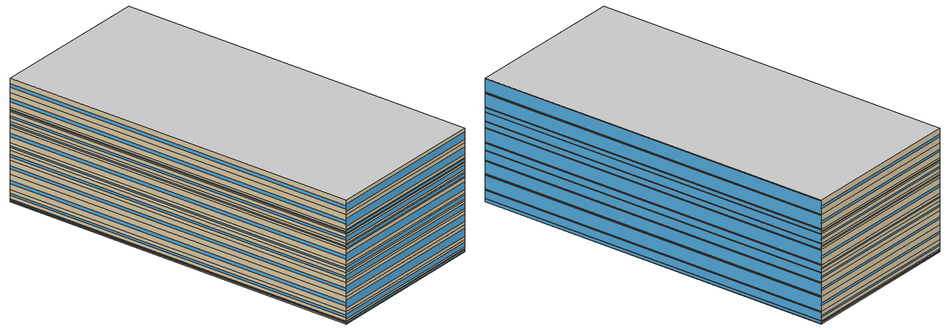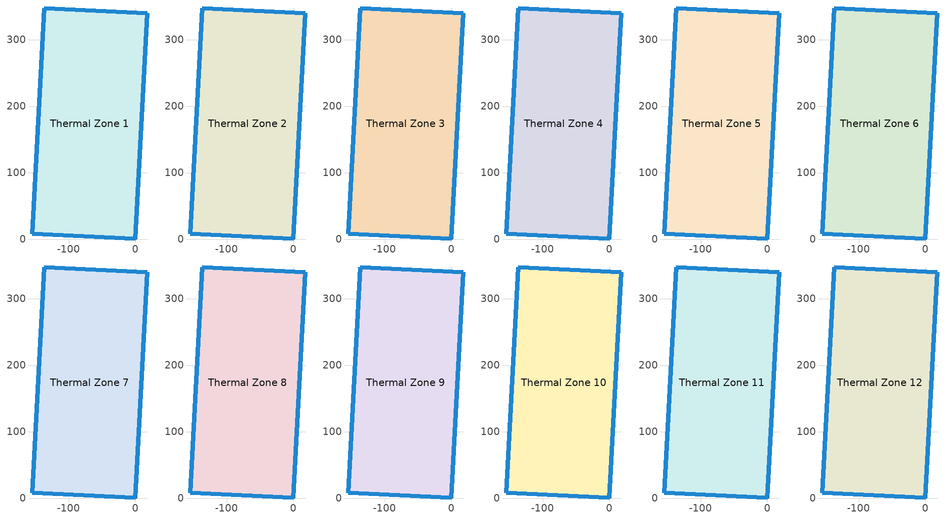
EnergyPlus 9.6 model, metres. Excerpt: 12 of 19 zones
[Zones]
Thermal Zone 1
 floor ground (ExtSlabCarpet): 0,0 -155.12,8.13 -137.31,347.99 17.81,339.86 z0
 wall outside (Ext Wall): -137.31,347.99 -155.12,8.13 0,0 17.81,339.86 -137.31,347.99 z0:2.68
 window (Ext Window): -137.31,347.98 -155.12,8.14 z1.03:1.65; 0,0.01 17.81,339.85 z0.16:2.52; -155.11,8.13 -0.01,0 z0.67:2.01; 17.8,339.86 -137.3,347.99 z1.13:1.55
Thermal Zone 2
 floor to Thermal Zone 1 (Interior Floor): 0,0 -155.12,8.13 -137.31,347.99 17.81,339.86 z2.68
 wall outside (Ext Wall): -137.31,347.99 -155.12,8.13 0,0 17.81,339.86 -137.31,347.99 z2.68:10.91
 window (Ext Window): -137.31,347.98 -155.12,8.14 z5.85:7.74; 0,0.01 17.81,339.85 z3.17:10.42; -155.11,8.13 -0.01,0 z4.74:8.85; 17.8,339.86 -137.3,347.99 z6.14:7.45
Thermal Zone 3
 floor to Thermal Zone 2 (Interior Floor): 0,0 -155.12,8.13 -137.31,347.99 17.81,339.86 z10.91
 wall outside (Ext Wall): -137.31,347.99 -155.12,8.13 0,0 17.81,339.86 -137.31,347.99 z10.91:24.87
 window (Ext Window): -137.31,347.98 -155.12,8.14 z16.28:19.5; 0,0.01 17.81,339.85 z11.75:24.03; -155.11,8.13 -0.01,0 z14.4:21.38; 17.8,339.86 -137.3,347.99 z16.77:19.01
Thermal Zone 4
 floor to Thermal Zone 3 (Interior Floor): 0,0 -155.12,8.13 -137.31,347.99 17.81,339.86 z24.87
 wall outside (Ext Wall): -137.31,347.99 -155.12,8.13 0,0 17.81,339.86 -137.31,347.99 z24.87:37.45
 window (Ext Window): -137.31,347.98 -155.12,8.14 z29.71:32.61; 0,0.01 17.81,339.85 z25.62:36.7; -155.11,8.13 -0.01,0 z28.02:34.31; 17.8,339.86 -137.3,347.99 z30.15:32.17
Thermal Zone 5
 floor to Thermal Zone 4 (Interior Floor): 0,0 -155.12,8.13 -137.31,347.99 17.81,339.86 z37.45
 wall outside (Ext Wall): -137.31,347.99 -155.12,8.13 0,0 17.81,339.86 -137.31,347.99 z37.45:46.66
 window (Ext Window): -137.31,347.98 -155.12,8.14 z41:43.11; 0,0.01 17.81,339.85 z38:46.11; -155.11,8.13 -0.01,0 z39.75:44.36; 17.8,339.86 -137.3,347.99 z41.32:42.79
Thermal Zone 6
 floor to Thermal Zone 5 (Interior Floor): 0,0 -155.12,8.13 -137.31,347.99 17.81,339.86 z46.66
 wall outside (Ext Wall): -137.31,347.99 -155.12,8.13 0,0 17.81,339.86 -137.31,347.99 z46.66:53.41
 window (Ext Window): -137.31,347.98 -155.12,8.14 z49.26:50.81; 0,0.01 17.81,339.85 z47.06:53.01; -155.11,8.13 -0.01,0 z48.35:51.72; 17.8,339.86 -137.3,347.99 z49.49:50.58
Thermal Zone 7
 floor to Thermal Zone 6 (Interior Floor): 0,0 -155.12,8.13 -137.31,347.99 17.81,339.86 z53.41
 wall outside (Ext Wall): -137.31,347.99 -155.12,8.13 0,0 17.81,339.86 -137.31,347.99 z53.41:67.29
 window (Ext Window): -137.31,347.98 -155.12,8.14 z58.75:61.95; 0,0.01 17.81,339.85 z54.24:66.46; -155.11,8.13 -0.01,0 z56.88:63.82; 17.8,339.86 -137.3,347.99 z59.24:61.46
Thermal Zone 8
 floor to Thermal Zone 7 (Interior Floor): 0,0 -155.12,8.13 -137.31,347.99 17.81,339.86 z67.29
 wall outside (Ext Wall): -137.31,347.99 -155.12,8.13 0,0 17.81,339.86 -137.31,347.99 z67.29:72.89
 window (Ext Window): -137.31,347.98 -155.12,8.14 z69.45:70.73; 0,0.01 17.81,339.85 z67.63:72.55; -155.11,8.13 -0.01,0 z68.69:71.49; 17.8,339.86 -137.3,347.99 z69.64:70.54
Thermal Zone 9
 floor to Thermal Zone 8 (Interior Floor): 0,0 -155.12,8.13 -137.31,347.99 17.81,339.86 z72.89
 wall outside (Ext Wall): -137.31,347.99 -155.12,8.13 0,0 17.81,339.86 -137.31,347.99 z72.89:81.49
 window (Ext Window): -137.31,347.98 -155.12,8.14 z76.2:78.18; 0,0.01 17.81,339.85 z73.41:80.97; -155.11,8.13 -0.01,0 z75.04:79.34; 17.8,339.86 -137.3,347.99 z76.5:77.88
Thermal Zone 10
 floor to Thermal Zone 9 (Interior Floor): 0,0 -155.12,8.13 -137.31,347.99 17.81,339.86 z81.49
 wall outside (Ext Wall): -137.31,347.99 -155.12,8.13 0,0 17.81,339.86 -137.31,347.99 z81.49:85.51
 window (Ext Window): -137.31,347.98 -155.12,8.14 z83.04:83.96; 0,0.01 17.81,339.85 z81.73:85.27; -155.11,8.13 -0.01,0 z82.49:84.5; 17.8,339.86 -137.3,347.99 z83.18:83.82
Thermal Zone 11
 floor to Thermal Zone 10 (Interior Floor): 0,0 -155.12,8.13 -137.31,347.99 17.81,339.86 z85.51
 wall outside (Ext Wall): -137.31,347.99 -155.12,8.13 0,0 17.81,339.86 -137.31,347.99 z85.51:99
 window (Ext Window): -137.31,347.98 -155.12,8.14 z90.7:93.81; 0,0.01 17.81,339.85 z86.32:98.19; -155.11,8.13 -0.01,0 z88.88:95.63; 17.8,339.86 -137.3,347.99 z91.18:93.33
Thermal Zone 12
 floor to Thermal Zone 11 (Interior Floor): 0,0 -155.12,8.13 -137.31,347.99 17.81,339.86 z99
 wall outside (Ext Wall): -137.31,347.99 -155.12,8.13 0,0 17.81,339.86 -137.31,347.99 z99:112.23
 window (Ext Window): -137.31,347.98 -155.12,8.14 z104.09:107.14; 0,0.01 17.81,339.85 z99.79:111.44; -155.11,8.13 -0.01,0 z102.31:108.92; 17.8,339.86 -137.3,347.99 z104.56:106.67
 ceiling to Thermal Zone 13 (Interior Ceiling): 17.81,339.86 -137.31,347.99 -155.12,8.13 0,0 z112.23
[Building]
Building 1: North Axis {deg}=-0
[Site:Location]
Washington Dc Dulles IntL Ar: Latitude {deg}=38.98; Longitude {deg}=-77.47; Time Zone {hr}=-5; Elevation {m}=82
[SizingPeriod:DesignDay] Day of Month=21; Dry-Bulb Temperature Range Modifier Type=DefaultMultipliers; Barometric Pressure {Pa}=86790; Rain Indicator=No; Snow Indicator=No; Daylight Saving Time Indicator=No; Begin Environment Reset Mode=FullResetAtBeginEnvironment
Name | Month | Day Type | Maximum Dry-Bulb Temperature {C} | Daily Dry-Bulb Temperature Range {deltaC} | Humidity Condition Type | Wetbulb or DewPoint at Maximum Dry-Bulb {C} | Wind Speed {m/s} | Wind Direction {deg} | Solar Model Indicator | ASHRAE Clear Sky Optical Depth for Beam Irradiance (taub) | ASHRAE Clear Sky Optical Depth for Diffuse Irradiance (taud) | Enthalpy at Maximum Dry-Bulb {J/kg} | Sky Clearness
SALT-LAKE-CITY-IAP Ann Clg .4% Condns DB=>MWB | 7 | SummerDesignDay | 36.5 | 14.4 | Wetbulb | 17.1 | 5 | 340 | ASHRAETau | 0.339 | 2.366
SALT-LAKE-CITY-IAP Ann Clg .4% Condns DP=>MDB | 7 | SummerDesignDay | 22.5 | 14.4 | Dewpoint | 15.6 | 5 | 340 | ASHRAETau | 0.339 | 2.366
SALT-LAKE-CITY-IAP Ann Clg .4% Condns Enth=>MDB | 7 | SummerDesignDay | 30.8 | 14.4 | Enthalpy |  | 5 | 340 | ASHRAETau | 0.339 | 2.366 | 59300
SALT-LAKE-CITY-IAP Ann Clg .4% Condns WB=>MDB | 7 | SummerDesignDay | 31.2 | 14.4 | Wetbulb | 19 | 5 | 340 | ASHRAETau | 0.339 | 2.366
SALT-LAKE-CITY-IAP Ann Htg 99.6% Condns DB | 1 | WinterDesignDay | -12.4 | 0 | Wetbulb | -12.4 | 2.6 | 140 | ASHRAEClearSky |  |  |  | 0
SALT-LAKE-CITY-IAP Ann Htg Wind 99.6% Condns WS=>MCDB | 1 | WinterDesignDay | 6.8 | 0 | Wetbulb | 6.8 | 12.4 | 140 | ASHRAEClearSky |  |  |  | 0
SALT-LAKE-CITY-IAP Ann Hum_n 99.6% Condns DP=>MCDB | 1 | WinterDesignDay | -10.7 | 0 | Dewpoint | -16.2 | 2.6 | 140 | ASHRAEClearSky |  |  |  | 0
[Material] Thermal Absorptance=0.9
Name | Roughness | Thickness m | Conductivity W/m-K | Density kg/m3 | Specific Heat J/kg-K | Solar Absorptance | Visible Absorptance
wall concrete | MediumRough | 0.398 | 0.5 | 2243 | 837 | 0.65 | 0.65
Wall Insulation [37] | MediumRough | 0.0681 | 0.0432 | 91 | 837 | 0.5 | 0.5
F16 Acoustic tile | MediumSmooth | 0.0191 | 0.06 | 368 | 590 | 0.3 | 0.3
M11 100mm lightweight concrete | MediumRough | 0.1016 | 0.53 | 1280 | 840 | 0.5 | 0.5
MAT-CC05 4 HW CONCRETE | Rough | 0.1016 | 1.311 | 2240 | 836.8 | 0.85 | 0.85
[Material:AirGap]
F05 Ceiling air space resistance: Thermal Resistance m2-K/W=0.18
[Material:NoMass]
CP02 CARPET PAD: Roughness=Smooth; Thermal Resistance m2-K/W=0.1; Thermal Absorptance=0.9; Solar Absorptance=0.8; Visible Absorptance=0.8
[WindowMaterial:SimpleGlazingSystem]
Window Material Simple Glazing System: U-Factor W/m2-K=1.51; Solar Heat Gain Coefficient=0.25
[Construction]
Ext Wall: wall concrete, Wall Insulation [37]
Ext Window: Window Material Simple Glazing System
ExtSlabCarpet: MAT-CC05 4 HW CONCRETE, CP02 CARPET PAD
Interior Ceiling: M11 100mm lightweight concrete, F05 Ceiling air space resistance, F16 Acoustic tile
Interior Floor: F16 Acoustic tile, F05 Ceiling air space resistance, M11 100mm lightweight concrete
[Zone]
Thermal Zone 1: 273, 0, 0, 0, , 1, , , , , , Yes
Thermal Zone 2: 273, 0, 0, 2.68, , 1, , , , , , Yes
Thermal Zone 3: 273, 0, 0, 10.91, , 1, , , , , , Yes
Thermal Zone 4: 273, 0, 0, 24.87, , 1, , , , , , Yes
Thermal Zone 5: 273, 0, 0, 37.45, , 1, , , , , , Yes
Thermal Zone 6: 273, 0, 0, 46.66, , 1, , , , , , Yes
Thermal Zone 7: 273, 0, 0, 53.41, , 1, , , , , , Yes
Thermal Zone 8: 273, 0, 0, 67.29, , 1, , , , , , Yes
Thermal Zone 9: 273, 0, 0, 72.89, , 1, , , , , , Yes
Thermal Zone 10: 273, 0, 0, 81.49, , 1, , , , , , Yes
Thermal Zone 11: 273, 0, 0, 85.51, , 1, , , , , , Yes
Thermal Zone 12: 273, 0, 0, 99, , 1, , , , , , Yes
[ZoneTerminalUnitList]
VRF System Terminal List: VRF Zone Terminal 1, VRF Zone Terminal 2, VRF Zone Terminal 3, VRF Zone Terminal 4, VRF Zone Terminal 5, VRF Zone Terminal 6, VRF Zone Terminal 7, VRF Zone Terminal 8, VRF Zone Terminal 9, VRF Zone Terminal 10, VRF Zone Terminal 11, VRF Zone Terminal 12, VRF Zone Terminal 13, VRF Zone Terminal 14, VRF Zone Terminal 15, VRF Zone Terminal 16, VRF Zone Terminal 17, VRF Zone Terminal 18
[ZoneControl:Thermostat] Temperature Difference Between Cutout And Setpoint deltaC=0
Name | Zone or ZoneList | Control Type Schedule | Control 1
Thermal Zone 1 Thermostat | Thermal Zone 1 | Thermal Zone 1 Thermostat Schedule | Thermostat Setpoint Dual Setpoint 1
Thermal Zone 2 Thermostat | Thermal Zone 2 | Thermal Zone 2 Thermostat Schedule | Thermostat Setpoint Dual Setpoint 2
Thermal Zone 3 Thermostat | Thermal Zone 3 | Thermal Zone 3 Thermostat Schedule | Thermostat Setpoint Dual Setpoint 3
Thermal Zone 4 Thermostat | Thermal Zone 4 | Thermal Zone 4 Thermostat Schedule | Thermostat Setpoint Dual Setpoint 4
Thermal Zone 5 Thermostat | Thermal Zone 5 | Thermal Zone 5 Thermostat Schedule | Thermostat Setpoint Dual Setpoint 5
Thermal Zone 6 Thermostat | Thermal Zone 6 | Thermal Zone 6 Thermostat Schedule | Thermostat Setpoint Dual Setpoint 6
Thermal Zone 7 Thermostat | Thermal Zone 7 | Thermal Zone 7 Thermostat Schedule | Thermostat Setpoint Dual Setpoint 7
Thermal Zone 8 Thermostat | Thermal Zone 8 | Thermal Zone 8 Thermostat Schedule | Thermostat Setpoint Dual Setpoint 8
Thermal Zone 9 Thermostat | Thermal Zone 9 | Thermal Zone 9 Thermostat Schedule | Thermostat Setpoint Dual Setpoint 9
Thermal Zone 10 Thermostat | Thermal Zone 10 | Thermal Zone 10 Thermostat Schedule | Thermostat Setpoint Dual Setpoint 10
Thermal Zone 11 Thermostat | Thermal Zone 11 | Thermal Zone 11 Thermostat Schedule | Thermostat Setpoint Dual Setpoint 11
Thermal Zone 12 Thermostat | Thermal Zone 12 | Thermal Zone 12 Thermostat Schedule | Thermostat Setpoint Dual Setpoint 12
[ThermostatSetpoint:DualSetpoint]
Name | Heating Setpoint Temperature Schedule | Cooling Setpoint Temperature Schedule
Thermostat Setpoint Dual Setpoint 1 | HtgSetp 1 | ClgSetp 1
Thermostat Setpoint Dual Setpoint 2 | HtgSetp 2 | ClgSetp 2
Thermostat Setpoint Dual Setpoint 3 | HtgSetp 3 | ClgSetp 3
Thermostat Setpoint Dual Setpoint 4 | HtgSetp 4 | ClgSetp 4
Thermostat Setpoint Dual Setpoint 5 | HtgSetp 5 | ClgSetp 5
Thermostat Setpoint Dual Setpoint 6 | HtgSetp 6 | ClgSetp 6
Thermostat Setpoint Dual Setpoint 7 | HtgSetp 7 | ClgSetp 7
Thermostat Setpoint Dual Setpoint 8 | HtgSetp 8 | ClgSetp 8
Thermostat Setpoint Dual Setpoint 9 | HtgSetp 9 | ClgSetp 9
Thermostat Setpoint Dual Setpoint 10 | HtgSetp 10 | ClgSetp 10
Thermostat Setpoint Dual Setpoint 11 | HtgSetp 11 | ClgSetp 11
Thermostat Setpoint Dual Setpoint 12 | HtgSetp 12 | ClgSetp 12
[ZoneHVAC:TerminalUnit:VariableRefrigerantFlow] Terminal Unit Availability Schedule=Always On Discrete hvac_library; Cooling Supply Air Flow Rate m3/s=Autosize; No Cooling Supply Air Flow Rate m3/s=Autosize; Heating Supply Air Flow Rate m3/s=Autosize; No Heating Supply Air Flow Rate m3/s=Autosize; Cooling Outdoor Air Flow Rate m3/s=Autosize; Heating Outdoor Air Flow Rate m3/s=Autosize; No Load Outdoor Air Flow Rate m3/s=Autosize; Supply Air Fan Operating Mode Schedule=Always On Discrete hvac_library; Supply Air Fan Placement=DrawThrough; Zone Terminal Unit On Parasitic Electric Energy Use W=30; Zone Terminal Unit Off Parasitic Electric Energy Use W=20; Rated Heating Capacity Sizing Ratio W/W=1; Maximum Outdoor Dry-Bulb Temperature for Supplemental Heater Operation C=6.58437e-312
Name | Supply Air Fan Object | Outside Air Mixer Object | Cooling Coil Object | Heating Coil Object
VRF Zone Terminal 1 | VRF Zone Terminal Fan 1 | VRF Zone Terminal 1 OA Mixer | VRF Zone Terminal Cooling Coil 1 | VRF Zone Terminal Heating Coil 1
VRF Zone Terminal 2 | VRF Zone Terminal Fan 2 | VRF Zone Terminal 2 OA Mixer | VRF Zone Terminal Cooling Coil 2 | VRF Zone Terminal Heating Coil 2
VRF Zone Terminal 3 | VRF Zone Terminal Fan 3 | VRF Zone Terminal 3 OA Mixer | VRF Zone Terminal Cooling Coil 3 | VRF Zone Terminal Heating Coil 3
VRF Zone Terminal 4 | VRF Zone Terminal Fan 4 | VRF Zone Terminal 4 OA Mixer | VRF Zone Terminal Cooling Coil 4 | VRF Zone Terminal Heating Coil 4
VRF Zone Terminal 5 | VRF Zone Terminal Fan 5 | VRF Zone Terminal 5 OA Mixer | VRF Zone Terminal Cooling Coil 5 | VRF Zone Terminal Heating Coil 5
VRF Zone Terminal 6 | VRF Zone Terminal Fan 6 | VRF Zone Terminal 6 OA Mixer | VRF Zone Terminal Cooling Coil 6 | VRF Zone Terminal Heating Coil 6
VRF Zone Terminal 7 | VRF Zone Terminal Fan 7 | VRF Zone Terminal 7 OA Mixer | VRF Zone Terminal Cooling Coil 7 | VRF Zone Terminal Heating Coil 7
VRF Zone Terminal 8 | VRF Zone Terminal Fan 8 | VRF Zone Terminal 8 OA Mixer | VRF Zone Terminal Cooling Coil 8 | VRF Zone Terminal Heating Coil 8
VRF Zone Terminal 9 | VRF Zone Terminal Fan 9 | VRF Zone Terminal 9 OA Mixer | VRF Zone Terminal Cooling Coil 9 | VRF Zone Terminal Heating Coil 9
VRF Zone Terminal 10 | VRF Zone Terminal Fan 10 | VRF Zone Terminal 10 OA Mixer | VRF Zone Terminal Cooling Coil 10 | VRF Zone Terminal Heating Coil 10
VRF Zone Terminal 11 | VRF Zone Terminal Fan 11 | VRF Zone Terminal 11 OA Mixer | VRF Zone Terminal Cooling Coil 11 | VRF Zone Terminal Heating Coil 11
VRF Zone Terminal 12 | VRF Zone Terminal Fan 12 | VRF Zone Terminal 12 OA Mixer | VRF Zone Terminal Cooling Coil 12 | VRF Zone Terminal Heating Coil 12
VRF Zone Terminal 13 | VRF Zone Terminal Fan 13 | VRF Zone Terminal 13 OA Mixer | VRF Zone Terminal Cooling Coil 13 | VRF Zone Terminal Heating Coil 13
VRF Zone Terminal 14 | VRF Zone Terminal Fan 14 | VRF Zone Terminal 14 OA Mixer | VRF Zone Terminal Cooling Coil 14 | VRF Zone Terminal Heating Coil 14
VRF Zone Terminal 15 | VRF Zone Terminal Fan 15 | VRF Zone Terminal 15 OA Mixer | VRF Zone Terminal Cooling Coil 15 | VRF Zone Terminal Heating Coil 15
VRF Zone Terminal 16 | VRF Zone Terminal Fan 16 | VRF Zone Terminal 16 OA Mixer | VRF Zone Terminal Cooling Coil 16 | VRF Zone Terminal Heating Coil 16
VRF Zone Terminal 17 | VRF Zone Terminal Fan 17 | VRF Zone Terminal 17 OA Mixer | VRF Zone Terminal Cooling Coil 17 | VRF Zone Terminal Heating Coil 17
VRF Zone Terminal 18 | VRF Zone Terminal Fan 18 | VRF Zone Terminal 18 OA Mixer | VRF Zone Terminal Cooling Coil 18 | VRF Zone Terminal Heating Coil 18
[Coil:Cooling:DX:VariableRefrigerantFlow] Availability Schedule=Always On Discrete hvac_library; Gross Rated Total Cooling Capacity W=Autosize; Gross Rated Sensible Heat Ratio=Autosize; Rated Air Flow Rate m3/s=Autosize; Cooling Capacity Ratio Modifier Function of Temperature Curve=VRFTUCoolCapFT; Cooling Capacity Modifier Curve Function of Flow Fraction=VRFACCoolCapFFF
VRF Zone Terminal Cooling Coil 1; VRF Zone Terminal Cooling Coil 2; VRF Zone Terminal Cooling Coil 3; VRF Zone Terminal Cooling Coil 4; VRF Zone Terminal Cooling Coil 5; VRF Zone Terminal Cooling Coil 6; VRF Zone Terminal Cooling Coil 7; VRF Zone Terminal Cooling Coil 8; VRF Zone Terminal Cooling Coil 9; VRF Zone Terminal Cooling Coil 10; VRF Zone Terminal Cooling Coil 11; VRF Zone Terminal Cooling Coil 12; VRF Zone Terminal Cooling Coil 13; VRF Zone Terminal Cooling Coil 14; VRF Zone Terminal Cooling Coil 15; VRF Zone Terminal Cooling Coil 16; VRF Zone Terminal Cooling Coil 17; VRF Zone Terminal Cooling Coil 18
[Coil:Heating:DX:VariableRefrigerantFlow] Availability Schedule=Always On Discrete hvac_library; Gross Rated Heating Capacity W=Autosize; Rated Air Flow Rate m3/s=Autosize; Heating Capacity Ratio Modifier Function of Temperature Curve=Coil Heating DX Variable Refrigerant Flow 1 VRFTUHeatCAPFT; Heating Capacity Modifier Function of Flow Fraction Curve=Coil Heating DX Variable Refrigerant Flow 1 VRFACCoolCapFFF
VRF Zone Terminal Heating Coil 1; VRF Zone Terminal Heating Coil 2; VRF Zone Terminal Heating Coil 3; VRF Zone Terminal Heating Coil 4; VRF Zone Terminal Heating Coil 5; VRF Zone Terminal Heating Coil 6; VRF Zone Terminal Heating Coil 7; VRF Zone Terminal Heating Coil 8; VRF Zone Terminal Heating Coil 9; VRF Zone Terminal Heating Coil 10; VRF Zone Terminal Heating Coil 11; VRF Zone Terminal Heating Coil 12; VRF Zone Terminal Heating Coil 13; VRF Zone Terminal Heating Coil 14; VRF Zone Terminal Heating Coil 15; VRF Zone Terminal Heating Coil 16; VRF Zone Terminal Heating Coil 17; VRF Zone Terminal Heating Coil 18
[Fan:OnOff] Availability Schedule=Always On Discrete hvac_library; Fan Total Efficiency=0.78; Pressure Rise Pa=1886; Maximum Flow Rate m3/s=Autosize; Motor Efficiency=0.8; Motor In Airstream Fraction=1; Fan Power Ratio Function of Speed Ratio Curve=Fan On Off Power Curve 19; Fan Efficiency Ratio Function of Speed Ratio Curve=Fan On Off Efficiency Curve 6
VRF Zone Terminal Fan 1; VRF Zone Terminal Fan 2; VRF Zone Terminal Fan 3; VRF Zone Terminal Fan 4; VRF Zone Terminal Fan 5; VRF Zone Terminal Fan 6; VRF Zone Terminal Fan 7; VRF Zone Terminal Fan 8; VRF Zone Terminal Fan 9; VRF Zone Terminal Fan 10; VRF Zone Terminal Fan 11; VRF Zone Terminal Fan 12; VRF Zone Terminal Fan 13; VRF Zone Terminal Fan 14; VRF Zone Terminal Fan 15; VRF Zone Terminal Fan 16; VRF Zone Terminal Fan 17; VRF Zone Terminal Fan 18
[Zone equipment]
Thermal Zone 1: VRF Zone Terminal 1
Thermal Zone 2: VRF Zone Terminal 2
Thermal Zone 3: VRF Zone Terminal 3
Thermal Zone 4: VRF Zone Terminal 4
Thermal Zone 5: VRF Zone Terminal 5
Thermal Zone 6: VRF Zone Terminal 6
Thermal Zone 7: VRF Zone Terminal 7
Thermal Zone 8: VRF Zone Terminal 8
Thermal Zone 9: VRF Zone Terminal 9
Thermal Zone 10: VRF Zone Terminal 10
Thermal Zone 11: VRF Zone Terminal 11
Thermal Zone 12: VRF Zone Terminal 12
[Sizing:Zone] Zone Cooling Design Supply Air Temperature Input Method=SupplyAirTemperature; Zone Cooling Design Supply Air Temperature C=13.8; Zone Cooling Design Supply Air Temperature Difference deltaC=11.11; Zone Heating Design Supply Air Temperature Input Method=SupplyAirTemperature; Zone Heating Design Supply Air Temperature C=47.1; Zone Heating Design Supply Air Temperature Difference deltaC=11.11; Zone Cooling Design Supply Air Humidity Ratio kgWater/kgDryAir=0.0085; Zone Heating Design Supply Air Humidity Ratio kgWater/kgDryAir=0.008; Cooling Design Air Flow Method=DesignDay; Cooling Design Air Flow Rate m3/s=0; Cooling Minimum Air Flow per Zone Floor Area m3/s-m2=0.000762; Cooling Minimum Air Flow m3/s=0; Cooling Minimum Air Flow Fraction=0; Heating Design Air Flow Method=DesignDay; Heating Design Air Flow Rate m3/s=0; Heating Maximum Air Flow per Zone Floor Area m3/s-m2=0.002032; Heating Maximum Air Flow m3/s=0.141576; Heating Maximum Air Flow Fraction=0.3; Account for Dedicated Outdoor Air System=No
Name | Design Specification Outdoor Air Object
Thermal Zone 1 | Ventilation 1
Thermal Zone 2 | Ventilation 2
Thermal Zone 3 | Ventilation 3
Thermal Zone 4 | Ventilation 4
Thermal Zone 5 | Ventilation 5
Thermal Zone 6 | Ventilation 6
Thermal Zone 7 | Ventilation 7
Thermal Zone 8 | Ventilation 8
Thermal Zone 9 | Ventilation 9
Thermal Zone 10 | Ventilation 10
Thermal Zone 11 | Ventilation 11
Thermal Zone 12 | Ventilation 12
[DesignSpecification:OutdoorAir] Outdoor Air Method=Sum; Outdoor Air Flow per Person m3/s-person=0; Outdoor Air Flow per Zone Floor Area m3/s-m2=0; Outdoor Air Flow per Zone m3/s=0; Outdoor Air Flow Air Changes per Hour 1/hr=2.56
Ventilation 1; Ventilation 2; Ventilation 3; Ventilation 4; Ventilation 5; Ventilation 6; Ventilation 7; Ventilation 8; Ventilation 9; Ventilation 10; Ventilation 11; Ventilation 12
[AirConditioner:VariableRefrigerantFlow]
Heat Pump=VRF System; Availability Schedule=Always On Discrete hvac_library; Gross Rated Total Cooling Capacity W=26976; Gross Rated Cooling COP W/W=4.23; Minimum Condenser Inlet Node Temperature in Cooling Mode C=-5; Maximum Condenser Inlet Node Temperature in Cooling Mode C=43; Cooling Capacity Ratio Modifier Function of Low Temperature Curve=VRF System VRFCoolCapFT 1; Cooling Capacity Ratio Boundary Curve=VRF System VRFCoolCapFTBoundary 1; Cooling Capacity Ratio Modifier Function of High Temperature Curve=VRF System VRFCoolCapFTHi 1; Cooling Energy Input Ratio Modifier Function of Low Temperature Curve=VRF System VRFCoolEIRFT 1; Cooling Energy Input Ratio Boundary Curve=VRF System VRFCoolEIRFTBoundary 1; Cooling Energy Input Ratio Modifier Function of High Temperature Curve=VRF System VRFCoolEIRFTHi 1; Cooling Energy Input Ratio Modifier Function of Low Part-Load Ratio Curve=VRF System CoolingEIRLowPLR 1; Cooling Energy Input Ratio Modifier Function of High Part-Load Ratio Curve=VRF System CoolingEIRHiPLR 1; Cooling Combination Ratio Correction Factor Curve=VRF System CoolingCombRatio 1; Cooling Part-Load Fraction Correlation Curve=VRF System VRFCPLFFPLR 1; Gross Rated Heating Capacity W=28118; Rated Heating Capacity Sizing Ratio W/W=1; Gross Rated Heating COP W/W=4.95; Minimum Condenser Inlet Node Temperature in Heating Mode C=-20; Maximum Condenser Inlet Node Temperature in Heating Mode C=30; Heating Capacity Ratio Modifier Function of Low Temperature Curve=VRF System VRFHeatCapFT 1; Heating Capacity Ratio Boundary Curve=VRF System VRFHeatCapFTBoundary 1; Heating Capacity Ratio Modifier Function of High Temperature Curve=VRF System VRFHeatCapFTHi 1; Heating Energy Input Ratio Modifier Function of Low Temperature Curve=VRF System VRFHeatEIRFT 1; Heating Energy Input Ratio Boundary Curve=VRF System VRFHeatEIRFTBoundary 1; Heating Energy Input Ratio Modifier Function of High Temperature Curve=VRF System VRFHeatEIRFTHi 1; Heating Performance Curve Outdoor Temperature Type=WetBulbTemperature; Heating Energy Input Ratio Modifier Function of Low Part-Load Ratio Curve=VRF System HeatingEIRLowPLR 1; Heating Energy Input Ratio Modifier Function of High Part-Load Ratio Curve=VRF System HeatingEIRHiPLR 1; Heating Combination Ratio Correction Factor Curve=VRF System HeatingCombRatio 1; Heating Part-Load Fraction Correlation Curve=VRF System VRFCPLFFPLR 2; Minimum Heat Pump Part-Load Ratio dimensionless=0.5; Master Thermostat Priority Control Type=LoadPriority; Zone Terminal Unit List=VRF System Terminal List; Heat Pump Waste Heat Recovery=No; Equivalent Piping Length used for Piping Correction Factor in Cooling Mode m=30; Vertical Height used for Piping Correction Factor m=10; Piping Correction Factor for Length in Cooling Mode Curve=VRF System CoolingLengthCorrectionFactor 1; Piping Correction Factor for Height in Cooling Mode Coefficient 1/m=-0.000386; Equivalent Piping Length used for Piping Correction Factor in Heating Mode m=30; Piping Correction Factor for Length in Heating Mode Curve=VRF System HeatingLengthCorrectionFactor 1; Piping Correction Factor for Height in Heating Mode Coefficient 1/m=0; Crankcase Heater Power per Compressor W=15; Number of Compressors dimensionless=3; Ratio of Compressor Size to Total Compressor Capacity W/W=0.33; Maximum Outdoor Dry-Bulb Temperature for Crankcase Heater C=7; Defrost Strategy=Resistive; Defrost Control=Timed; Defrost Time Period Fraction dimensionless=0.058333; Resistive Defrost Heater Capacity W=1e-07; Maximum Outdoor Dry-bulb Temperature for Defrost Operation C=7; Condenser Type=AirCooled; Water Condenser Volume Flow Rate m3/s=Autosize; Evaporative Condenser Effectiveness dimensionless=0.9; Evaporative Condenser Air Flow Rate m3/s=Autosize; Evaporative Condenser Pump Rated Power Consumption W=Autosize; Basin Heater Capacity W/K=0; Basin Heater Setpoint Temperature C=2; Fuel Type=Electricity; Minimum Condenser Inlet Node Temperature in Heat Recovery Mode C=0; Maximum Condenser Inlet Node Temperature in Heat Recovery Mode C=30; Heat Recovery Cooling Capacity Modifier Curve=VRF System Heat Recovery Cooling Cap Modifier 1; Initial Heat Recovery Cooling Capacity Fraction W/W=1; Heat Recovery Cooling Capacity Time Constant hr=0.083; Heat Recovery Cooling Energy Modifier Curve=VRF System Heat Recovery Cooling Energy Modifier 1; Initial Heat Recovery Cooling Energy Fraction W/W=1; Heat Recovery Cooling Energy Time Constant hr=0; Heat Recovery Heating Capacity Modifier Curve=VRF System Heat Recovery Heating Cap Modifier 1; Initial Heat Recovery Heating Capacity Fraction W/W=0.5; Heat Recovery Heating Capacity Time Constant hr=0.083; Heat Recovery Heating Energy Modifier Curve=VRF System Heat Recovery Heating Energy Modifier 1; Initial Heat Recovery Heating Energy Fraction W/W=0.5; Heat Recovery Heating Energy Time Constant hr=0
[Schedule:Day:Interval]
HtgSetp Summer Design Day 1; HtgSetp Summer Design Day 2; HtgSetp Summer Design Day 3; HtgSetp Summer Design Day 4; HtgSetp Summer Design Day 5; HtgSetp Summer Design Day 6; HtgSetp Summer Design Day 7; HtgSetp Summer Design Day 8; HtgSetp Summer Design Day 9; HtgSetp Summer Design Day 10; HtgSetp Summer Design Day 11; HtgSetp Summer Design Day 12: No, 24:00, 15.6
HtgSetp Winter Design Day 1; HtgSetp Winter Design Day 2; HtgSetp Winter Design Day 3; HtgSetp Winter Design Day 4; HtgSetp Winter Design Day 5; HtgSetp Winter Design Day 6; HtgSetp Winter Design Day 7; HtgSetp Winter Design Day 8; HtgSetp Winter Design Day 9; HtgSetp Winter Design Day 10; HtgSetp Winter Design Day 11; HtgSetp Winter Design Day 12: No, 24:00, 21
ClgSetp Summer Design Day 1; ClgSetp Summer Design Day 2; ClgSetp Summer Design Day 3; ClgSetp Summer Design Day 4; ClgSetp Summer Design Day 5; ClgSetp Summer Design Day 6; ClgSetp Summer Design Day 7; ClgSetp Summer Design Day 8; ClgSetp Summer Design Day 9; ClgSetp Summer Design Day 10; ClgSetp Summer Design Day 11; ClgSetp Summer Design Day 12: No, 06:00, 26.7, 22:00, 24, 24:00, 26.7
ClgSetp Winter Design Day 1; ClgSetp Winter Design Day 2; ClgSetp Winter Design Day 3; ClgSetp Winter Design Day 4; ClgSetp Winter Design Day 5; ClgSetp Winter Design Day 6; ClgSetp Winter Design Day 7; ClgSetp Winter Design Day 8; ClgSetp Winter Design Day 9; ClgSetp Winter Design Day 10; ClgSetp Winter Design Day 11; ClgSetp Winter Design Day 12: No, 24:00, 26.7
ClgSetp Default Schedule 1; ClgSetp Default Schedule 2; ClgSetp Default Schedule 3; ClgSetp Default Schedule 4; ClgSetp Default Schedule 5; ClgSetp Default Schedule 6; ClgSetp Default Schedule 7; ClgSetp Default Schedule 8: Temperature 37, No, 01:00, 28.3, 02:00, 28.3, 03:00, 28.3, 04:00, 28.3, 05:00, 28.3, 06:00, 28.3, 07:00, 28.3, 08:00, 28.3, 09:00, 26.2, 10:00, 26.2, 11:00, 26.2, 12:00, 26.2, 13:00, 26.2, 14:00, 26.2, 15:00, 26.2, 16:00, 26.2, 17:00, 26.2, 18:00, 26.2, 19:00, 28.3, 20:00, 28.3, 21:00, 28.3, 22:00, 28.3, 23:00, 28.3, 24:00, 28.3
HtgSetp Default Schedule 1; HtgSetp Default Schedule 2; HtgSetp Default Schedule 3; HtgSetp Default Schedule 4; HtgSetp Default Schedule 5; HtgSetp Default Schedule 6; HtgSetp Default Schedule 7; HtgSetp Default Schedule 8: Temperature 36, No, 01:00, 22.1, 02:00, 22.1, 03:00, 22.1, 04:00, 22.1, 05:00, 22.1, 06:00, 22.1, 07:00, 22.1, 08:00, 22.1, 09:00, 20.3, 10:00, 20.3, 11:00, 20.3, 12:00, 20.3, 13:00, 20.3, 14:00, 20.3, 15:00, 20.3, 16:00, 20.3, 17:00, 20.3, 18:00, 20.3, 19:00, 22.1, 20:00, 22.1, 21:00, 22.1, 22:00, 22.1, 23:00, 22.1, 24:00, 22.1
ClgSetp Default Schedule 9; ClgSetp Default Schedule 10; ClgSetp Default Schedule 11; ClgSetp Default Schedule 12: Temperature 37, No, 01:00, 28.4, 02:00, 28.4, 03:00, 28.4, 04:00, 28.4, 05:00, 28.4, 06:00, 28.4, 07:00, 28.4, 08:00, 28.4, 09:00, 24.2, 10:00, 24.2, 11:00, 24.2, 12:00, 24.2, 13:00, 24.2, 14:00, 24.2, 15:00, 28.4, 16:00, 28.4, 17:00, 28.4, 18:00, 28.4, 19:00, 28.4, 20:00, 28.4, 21:00, 28.4, 22:00, 28.4, 23:00, 28.4, 24:00, 28.4
HtgSetp Default Schedule 9; HtgSetp Default Schedule 10; HtgSetp Default Schedule 11; HtgSetp Default Schedule 12: Temperature 36, No, 01:00, 23.1, 02:00, 23.1, 03:00, 23.1, 04:00, 23.1, 05:00, 23.1, 06:00, 23.1, 07:00, 23.1, 08:00, 23.1, 09:00, 21.9, 10:00, 21.9, 11:00, 21.9, 12:00, 21.9, 13:00, 21.9, 14:00, 21.9, 15:00, 23.1, 16:00, 23.1, 17:00, 23.1, 18:00, 23.1, 19:00, 23.1, 20:00, 23.1, 21:00, 23.1, 22:00, 23.1, 23:00, 23.1, 24:00, 23.1
[Schedule:Week:Daily]
HtgSetp 1 Week Rule - Jan1-Dec31: HtgSetp Default Schedule 1, HtgSetp Default Schedule 1, HtgSetp Default Schedule 1, HtgSetp Default Schedule 1, HtgSetp Default Schedule 1, HtgSetp Default Schedule 1, HtgSetp Default Schedule 1, HtgSetp Default Schedule 1, HtgSetp Summer Design Day 1, HtgSetp Winter Design Day 1, HtgSetp Default Schedule 1, HtgSetp Default Schedule 1
ClgSetp 1 Week Rule - Jan1-Dec31: ClgSetp Default Schedule 1, ClgSetp Default Schedule 1, ClgSetp Default Schedule 1, ClgSetp Default Schedule 1, ClgSetp Default Schedule 1, ClgSetp Default Schedule 1, ClgSetp Default Schedule 1, ClgSetp Default Schedule 1, ClgSetp Summer Design Day 1, ClgSetp Winter Design Day 1, ClgSetp Default Schedule 1, ClgSetp Default Schedule 1
HtgSetp 2 Week Rule - Jan1-Dec31: HtgSetp Default Schedule 2, HtgSetp Default Schedule 2, HtgSetp Default Schedule 2, HtgSetp Default Schedule 2, HtgSetp Default Schedule 2, HtgSetp Default Schedule 2, HtgSetp Default Schedule 2, HtgSetp Default Schedule 2, HtgSetp Summer Design Day 2, HtgSetp Winter Design Day 2, HtgSetp Default Schedule 2, HtgSetp Default Schedule 2
ClgSetp 2 Week Rule - Jan1-Dec31: ClgSetp Default Schedule 2, ClgSetp Default Schedule 2, ClgSetp Default Schedule 2, ClgSetp Default Schedule 2, ClgSetp Default Schedule 2, ClgSetp Default Schedule 2, ClgSetp Default Schedule 2, ClgSetp Default Schedule 2, ClgSetp Summer Design Day 2, ClgSetp Winter Design Day 2, ClgSetp Default Schedule 2, ClgSetp Default Schedule 2
HtgSetp 3 Week Rule - Jan1-Dec31: HtgSetp Default Schedule 3, HtgSetp Default Schedule 3, HtgSetp Default Schedule 3, HtgSetp Default Schedule 3, HtgSetp Default Schedule 3, HtgSetp Default Schedule 3, HtgSetp Default Schedule 3, HtgSetp Default Schedule 3, HtgSetp Summer Design Day 3, HtgSetp Winter Design Day 3, HtgSetp Default Schedule 3, HtgSetp Default Schedule 3
ClgSetp 3 Week Rule - Jan1-Dec31: ClgSetp Default Schedule 3, ClgSetp Default Schedule 3, ClgSetp Default Schedule 3, ClgSetp Default Schedule 3, ClgSetp Default Schedule 3, ClgSetp Default Schedule 3, ClgSetp Default Schedule 3, ClgSetp Default Schedule 3, ClgSetp Summer Design Day 3, ClgSetp Winter Design Day 3, ClgSetp Default Schedule 3, ClgSetp Default Schedule 3
HtgSetp 4 Week Rule - Jan1-Dec31: HtgSetp Default Schedule 4, HtgSetp Default Schedule 4, HtgSetp Default Schedule 4, HtgSetp Default Schedule 4, HtgSetp Default Schedule 4, HtgSetp Default Schedule 4, HtgSetp Default Schedule 4, HtgSetp Default Schedule 4, HtgSetp Summer Design Day 4, HtgSetp Winter Design Day 4, HtgSetp Default Schedule 4, HtgSetp Default Schedule 4
ClgSetp 4 Week Rule - Jan1-Dec31: ClgSetp Default Schedule 4, ClgSetp Default Schedule 4, ClgSetp Default Schedule 4, ClgSetp Default Schedule 4, ClgSetp Default Schedule 4, ClgSetp Default Schedule 4, ClgSetp Default Schedule 4, ClgSetp Default Schedule 4, ClgSetp Summer Design Day 4, ClgSetp Winter Design Day 4, ClgSetp Default Schedule 4, ClgSetp Default Schedule 4
HtgSetp 5 Week Rule - Jan1-Dec31: HtgSetp Default Schedule 5, HtgSetp Default Schedule 5, HtgSetp Default Schedule 5, HtgSetp Default Schedule 5, HtgSetp Default Schedule 5, HtgSetp Default Schedule 5, HtgSetp Default Schedule 5, HtgSetp Default Schedule 5, HtgSetp Summer Design Day 5, HtgSetp Winter Design Day 5, HtgSetp Default Schedule 5, HtgSetp Default Schedule 5
ClgSetp 5 Week Rule - Jan1-Dec31: ClgSetp Default Schedule 5, ClgSetp Default Schedule 5, ClgSetp Default Schedule 5, ClgSetp Default Schedule 5, ClgSetp Default Schedule 5, ClgSetp Default Schedule 5, ClgSetp Default Schedule 5, ClgSetp Default Schedule 5, ClgSetp Summer Design Day 5, ClgSetp Winter Design Day 5, ClgSetp Default Schedule 5, ClgSetp Default Schedule 5
HtgSetp 6 Week Rule - Jan1-Dec31: HtgSetp Default Schedule 6, HtgSetp Default Schedule 6, HtgSetp Default Schedule 6, HtgSetp Default Schedule 6, HtgSetp Default Schedule 6, HtgSetp Default Schedule 6, HtgSetp Default Schedule 6, HtgSetp Default Schedule 6, HtgSetp Summer Design Day 6, HtgSetp Winter Design Day 6, HtgSetp Default Schedule 6, HtgSetp Default Schedule 6
ClgSetp 6 Week Rule - Jan1-Dec31: ClgSetp Default Schedule 6, ClgSetp Default Schedule 6, ClgSetp Default Schedule 6, ClgSetp Default Schedule 6, ClgSetp Default Schedule 6, ClgSetp Default Schedule 6, ClgSetp Default Schedule 6, ClgSetp Default Schedule 6, ClgSetp Summer Design Day 6, ClgSetp Winter Design Day 6, ClgSetp Default Schedule 6, ClgSetp Default Schedule 6
HtgSetp 7 Week Rule - Jan1-Dec31: HtgSetp Default Schedule 7, HtgSetp Default Schedule 7, HtgSetp Default Schedule 7, HtgSetp Default Schedule 7, HtgSetp Default Schedule 7, HtgSetp Default Schedule 7, HtgSetp Default Schedule 7, HtgSetp Default Schedule 7, HtgSetp Summer Design Day 7, HtgSetp Winter Design Day 7, HtgSetp Default Schedule 7, HtgSetp Default Schedule 7
ClgSetp 7 Week Rule - Jan1-Dec31: ClgSetp Default Schedule 7, ClgSetp Default Schedule 7, ClgSetp Default Schedule 7, ClgSetp Default Schedule 7, ClgSetp Default Schedule 7, ClgSetp Default Schedule 7, ClgSetp Default Schedule 7, ClgSetp Default Schedule 7, ClgSetp Summer Design Day 7, ClgSetp Winter Design Day 7, ClgSetp Default Schedule 7, ClgSetp Default Schedule 7
HtgSetp 8 Week Rule - Jan1-Dec31: HtgSetp Default Schedule 8, HtgSetp Default Schedule 8, HtgSetp Default Schedule 8, HtgSetp Default Schedule 8, HtgSetp Default Schedule 8, HtgSetp Default Schedule 8, HtgSetp Default Schedule 8, HtgSetp Default Schedule 8, HtgSetp Summer Design Day 8, HtgSetp Winter Design Day 8, HtgSetp Default Schedule 8, HtgSetp Default Schedule 8
ClgSetp 8 Week Rule - Jan1-Dec31: ClgSetp Default Schedule 8, ClgSetp Default Schedule 8, ClgSetp Default Schedule 8, ClgSetp Default Schedule 8, ClgSetp Default Schedule 8, ClgSetp Default Schedule 8, ClgSetp Default Schedule 8, ClgSetp Default Schedule 8, ClgSetp Summer Design Day 8, ClgSetp Winter Design Day 8, ClgSetp Default Schedule 8, ClgSetp Default Schedule 8
HtgSetp 9 Week Rule - Jan1-Dec31: HtgSetp Default Schedule 9, HtgSetp Default Schedule 9, HtgSetp Default Schedule 9, HtgSetp Default Schedule 9, HtgSetp Default Schedule 9, HtgSetp Default Schedule 9, HtgSetp Default Schedule 9, HtgSetp Default Schedule 9, HtgSetp Summer Design Day 9, HtgSetp Winter Design Day 9, HtgSetp Default Schedule 9, HtgSetp Default Schedule 9
ClgSetp 9 Week Rule - Jan1-Dec31: ClgSetp Default Schedule 9, ClgSetp Default Schedule 9, ClgSetp Default Schedule 9, ClgSetp Default Schedule 9, ClgSetp Default Schedule 9, ClgSetp Default Schedule 9, ClgSetp Default Schedule 9, ClgSetp Default Schedule 9, ClgSetp Summer Design Day 9, ClgSetp Winter Design Day 9, ClgSetp Default Schedule 9, ClgSetp Default Schedule 9
HtgSetp 10 Week Rule - Jan1-Dec31: HtgSetp Default Schedule 10, HtgSetp Default Schedule 10, HtgSetp Default Schedule 10, HtgSetp Default Schedule 10, HtgSetp Default Schedule 10, HtgSetp Default Schedule 10, HtgSetp Default Schedule 10, HtgSetp Default Schedule 10, HtgSetp Summer Design Day 10, HtgSetp Winter Design Day 10, HtgSetp Default Schedule 10, HtgSetp Default Schedule 10
ClgSetp 10 Week Rule - Jan1-Dec31: ClgSetp Default Schedule 10, ClgSetp Default Schedule 10, ClgSetp Default Schedule 10, ClgSetp Default Schedule 10, ClgSetp Default Schedule 10, ClgSetp Default Schedule 10, ClgSetp Default Schedule 10, ClgSetp Default Schedule 10, ClgSetp Summer Design Day 10, ClgSetp Winter Design Day 10, ClgSetp Default Schedule 10, ClgSetp Default Schedule 10
HtgSetp 11 Week Rule - Jan1-Dec31: HtgSetp Default Schedule 11, HtgSetp Default Schedule 11, HtgSetp Default Schedule 11, HtgSetp Default Schedule 11, HtgSetp Default Schedule 11, HtgSetp Default Schedule 11, HtgSetp Default Schedule 11, HtgSetp Default Schedule 11, HtgSetp Summer Design Day 11, HtgSetp Winter Design Day 11, HtgSetp Default Schedule 11, HtgSetp Default Schedule 11
ClgSetp 11 Week Rule - Jan1-Dec31: ClgSetp Default Schedule 11, ClgSetp Default Schedule 11, ClgSetp Default Schedule 11, ClgSetp Default Schedule 11, ClgSetp Default Schedule 11, ClgSetp Default Schedule 11, ClgSetp Default Schedule 11, ClgSetp Default Schedule 11, ClgSetp Summer Design Day 11, ClgSetp Winter Design Day 11, ClgSetp Default Schedule 11, ClgSetp Default Schedule 11
HtgSetp 12 Week Rule - Jan1-Dec31: HtgSetp Default Schedule 12, HtgSetp Default Schedule 12, HtgSetp Default Schedule 12, HtgSetp Default Schedule 12, HtgSetp Default Schedule 12, HtgSetp Default Schedule 12, HtgSetp Default Schedule 12, HtgSetp Default Schedule 12, HtgSetp Summer Design Day 12, HtgSetp Winter Design Day 12, HtgSetp Default Schedule 12, HtgSetp Default Schedule 12
ClgSetp 12 Week Rule - Jan1-Dec31: ClgSetp Default Schedule 12, ClgSetp Default Schedule 12, ClgSetp Default Schedule 12, ClgSetp Default Schedule 12, ClgSetp Default Schedule 12, ClgSetp Default Schedule 12, ClgSetp Default Schedule 12, ClgSetp Default Schedule 12, ClgSetp Summer Design Day 12, ClgSetp Winter Design Day 12, ClgSetp Default Schedule 12, ClgSetp Default Schedule 12
[Schedule:Year]
HtgSetp 1: HtgSetp 1 Week Rule - Jan1-Dec31, 1, 1, 12, 31
ClgSetp 1: ClgSetp 1 Week Rule - Jan1-Dec31, 1, 1, 12, 31
HtgSetp 2: HtgSetp 2 Week Rule - Jan1-Dec31, 1, 1, 12, 31
ClgSetp 2: ClgSetp 2 Week Rule - Jan1-Dec31, 1, 1, 12, 31
HtgSetp 3: HtgSetp 3 Week Rule - Jan1-Dec31, 1, 1, 12, 31
ClgSetp 3: ClgSetp 3 Week Rule - Jan1-Dec31, 1, 1, 12, 31
HtgSetp 4: HtgSetp 4 Week Rule - Jan1-Dec31, 1, 1, 12, 31
ClgSetp 4: ClgSetp 4 Week Rule - Jan1-Dec31, 1, 1, 12, 31
HtgSetp 5: HtgSetp 5 Week Rule - Jan1-Dec31, 1, 1, 12, 31
ClgSetp 5: ClgSetp 5 Week Rule - Jan1-Dec31, 1, 1, 12, 31
HtgSetp 6: HtgSetp 6 Week Rule - Jan1-Dec31, 1, 1, 12, 31
ClgSetp 6: ClgSetp 6 Week Rule - Jan1-Dec31, 1, 1, 12, 31
HtgSetp 7: HtgSetp 7 Week Rule - Jan1-Dec31, 1, 1, 12, 31
ClgSetp 7: ClgSetp 7 Week Rule - Jan1-Dec31, 1, 1, 12, 31
HtgSetp 8: HtgSetp 8 Week Rule - Jan1-Dec31, 1, 1, 12, 31
ClgSetp 8: ClgSetp 8 Week Rule - Jan1-Dec31, 1, 1, 12, 31
HtgSetp 9: HtgSetp 9 Week Rule - Jan1-Dec31, 1, 1, 12, 31
ClgSetp 9: ClgSetp 9 Week Rule - Jan1-Dec31, 1, 1, 12, 31
HtgSetp 10: HtgSetp 10 Week Rule - Jan1-Dec31, 1, 1, 12, 31
ClgSetp 10: ClgSetp 10 Week Rule - Jan1-Dec31, 1, 1, 12, 31
HtgSetp 11: HtgSetp 11 Week Rule - Jan1-Dec31, 1, 1, 12, 31
ClgSetp 11: ClgSetp 11 Week Rule - Jan1-Dec31, 1, 1, 12, 31
HtgSetp 12: HtgSetp 12 Week Rule - Jan1-Dec31, 1, 1, 12, 31
ClgSetp 12: ClgSetp 12 Week Rule - Jan1-Dec31, 1, 1, 12, 31
[Schedule:Compact]
Thermal Zone 1 Thermostat Schedule; Thermal Zone 2 Thermostat Schedule; Thermal Zone 3 Thermostat Schedule; Thermal Zone 4 Thermostat Schedule; Thermal Zone 5 Thermostat Schedule; Thermal Zone 6 Thermostat Schedule; Thermal Zone 7 Thermostat Schedule; Thermal Zone 8 Thermostat Schedule; Thermal Zone 9 Thermostat Schedule; Thermal Zone 10 Thermostat Schedule; Thermal Zone 11 Thermostat Schedule; Thermal Zone 12 Thermostat Schedule: Through: 12/31, For: AllDays, Until: 24:00, 4
[Curve:Biquadratic] Output Unit Type=Dimensionless
Name | Coefficient1 Constant | Coefficient2 x | Coefficient3 x**2 | Coefficient4 y | Coefficient5 y**2 | Coefficient6 x*y | Minimum Value of x | Maximum Value of x | Minimum Value of y | Maximum Value of y | Input Unit Type for X | Input Unit Type for Y | Minimum Curve Output | Maximum Curve Output
VRF System VRFCoolCapFT 1 | 0.576883 | 0.017448 | 0.000583269 | -1.76324e-06 | -7.474e-09 | -1.30413e-07 | 15 | 24 | -5 | 23 | Temperature | Temperature
VRF System VRFCoolCapFTHi 1 | 0.686736 | 0.0207631 | 0.0005447 | -0.0016218 | -4.259e-07 | -0.0003392 | 15 | 24 | 16 | 43 | Temperature | Temperature
VRF System VRFCoolEIRFT 1 | 0.989011 | -0.0234797 | 0.000199711 | 0.00596834 | -1.0289e-07 | -0.00015686 | 15 | 24 | -5 | 23 | Temperature | Temperature
VRF System VRFCoolEIRFTHi 1 | -1.43951 | 0.161985 | -0.00349118 | 0.0269443 | 0.000134616 | -0.000671494 | 15 | 23.9 | 16.8 | 43.3 | Temperature | Temperature
VRF System VRFHeatCapFT 1 | 1.01209 | -0.00124676 | -0.000127185 | 0.0267564 | -4.986e-07 | -0.000263524 | 21.1 | 27.2 | -20 | 3.33 | Temperature | Temperature
VRF System VRFHeatCapFTHi 1 | 2.58599 | -0.0953227 | 0.000955329 | 0 | 0 | 0 | 21.1 | 27.2 | -9.44 | 15 | Temperature | Temperature
VRF System VRFHeatEIRFT 1 | 0.722429 | 0.00345666 | 0.000650703 | -0.00264354 | 0.00124648 | -0.000100916 | 21.1 | 27.2 | -20 | 3.33 | Temperature | Temperature
VRF System VRFHeatEIRFTHi 1 | 1.38857 | -0.0229771 | 0.000537274 | -0.0273937 | 0.000403043 | -5.9786e-05 | 21.1 | 27.2 | 0 | 1 | Temperature | Temperature
VRF System CoolingLengthCorrectionFactor 1 | 2.03882 | -0.00242606 | 3.5512e-06 | -1.68581 | 0.668703 | -4.5706e-05 | 7.62 | 182.88 | 0.8 | 1.5 | Temperature | Temperature
VRF System HeatingLengthCorrectionFactor 1 | 1 | 0 | 0 | 0 | 0 | 0 | 0 | 1 | 0 | 1 | Dimensionless | Dimensionless
VRF System Heat Recovery Cooling Cap Modifier 1; VRF System Heat Recovery Heating Cap Modifier 1 | 0.9 | 0 | 0 | 0 | 0 | 0 | 0 | 1 | 0 | 1 | Dimensionless | Dimensionless
VRF System Heat Recovery Cooling Energy Modifier 1; VRF System Heat Recovery Heating Energy Modifier 1 | 1.1 | 0 | 0 | 0 | 0 | 0 | 0 | 1 | 0 | 1 | Dimensionless | Dimensionless
VRFTUCoolCapFT | 0.0585884 | 0.0587397 | -0.000210275 | 0.010937 | -0.000121955 | -0.000524662 | 15 | 23.89 | 20 | 43.33 | Temperature | Temperature | 0.8083 | 1.2583
Coil Heating DX Variable Refrigerant Flow 1 VRFTUHeatCAPFT | 0.375444 | 0.0668191 | -0.00194171 | 0.0442618 | -0.000400958 | -0.00148198 | 21.11 | 27.22 | -15 | 18.33 | Temperature | Temperature | 0.6074 | 1
[Curve:Cubic]
Name | Coefficient1 Constant | Coefficient2 x | Coefficient3 x**2 | Coefficient4 x**3 | Minimum Value of x | Maximum Value of x | Input Unit Type for X | Output Unit Type
VRF System VRFCoolCapFTBoundary 1 | 25.73 | -0.0315004 | -0.014166 | 0 | 11 | 30 | Temperature | Temperature
VRF System VRFCoolEIRFTBoundary 1 | 25.7347 | -0.0315004 | -0.014166 | 0 | 15 | 24 | Temperature | Temperature
VRF System CoolingEIRLowPLR 1 | 0.454123 | -0.172969 | 1.08287 | -0.361848 | 0.5 | 1 | Temperature | Temperature
VRF System CoolingEIRHiPLR 1; VRF System HeatingEIRHiPLR 1 | 1 | 0 | 0 | 0 | 1 | 1.5 | Dimensionless | Dimensionless
VRF System CoolingCombRatio 1 | 0.576593 | 0.634941 | -0.307609 | 0.0960753 | 1 | 1.5 | Dimensionless | Dimensionless
VRF System VRFCPLFFPLR 1; VRF System VRFCPLFFPLR 2 | 0.85 | 0.15 | 0 | 0 | 1 | 1 | Dimensionless | Dimensionless
VRF System VRFHeatCapFTBoundary 1; VRF System VRFHeatEIRFTBoundary 1 | 58.577 | -3.0255 | 0.0193 | 0 | 15 | 23.9 | Temperature | Temperature
VRF System HeatingEIRLowPLR 1 | 0.392474 | 0.0760164 | 0.698324 | -0.168841 | 0.5 | 1 | Dimensionless | Dimensionless
VRF System HeatingCombRatio 1 | 0.76672 | 0.26173 | -0.015911 | -0.0125388 | 1 | 1.5 | Dimensionless | Dimensionless
Fan On Off Efficiency Curve 6 | 1 | 0 | 0 | 0 | 0 | 1
[Curve:Quadratic] Coefficient1 Constant=0.8; Coefficient2 x=0.2; Coefficient3 x**2=0; Minimum Value of x=0.5; Maximum Value of x=1.5
VRFACCoolCapFFF; Coil Heating DX Variable Refrigerant Flow 1 VRFACCoolCapFFF
[Curve:Exponent]
Fan On Off Power Curve 19: Coefficient1 Constant=1; Coefficient2 Constant=0; Coefficient3 Constant=0; Minimum Value of x=0; Maximum Value of x=1
[Schedule:Constant]
Always On Discrete hvac_library: 1
